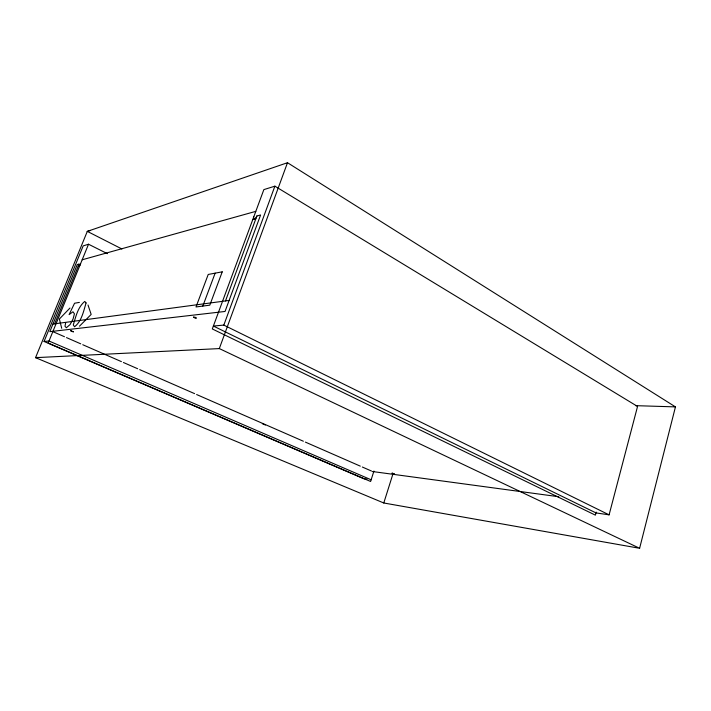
<?xml version="1.0" encoding="UTF-8"?>
<svg xmlns="http://www.w3.org/2000/svg" width="711" height="711" viewBox="0 0 711 711"><rect width="100%" height="100%" fill="white"/><g stroke="black" fill="none" stroke-linecap="round" stroke-linejoin="round"><path stroke-width="1.07" d="M65.661 322.767L64.994 326.278L66.354 327.762L70.087 324.545L73.091 318.946L74.433 313.8L72.957 311.782L69.109 314.609L74.557 303.242L79.392 302.388M639.616 548.288L675.45 406.888L287.493 162.712L87.311 231.377L35.55 357.66L383.78 502.988L639.616 548.288L219.352 348.586L35.55 357.66M609.096 514.844L223.823 325.096L213.371 326.047L595.978 512.907L609.096 514.844L637.545 406.452L274.89 186.166L263.861 189.606L212.305 328.944L595.383 515.155L596.191 512.107M383.78 502.988L393.059 473.562M373.933 471.055L370.6 481.48L48.188 343.049L88.528 244.229L107.379 253.676M219.308 348.594L287.493 162.712M223.823 325.096L274.89 186.166M225.494 300.931L256.867 215.993L260.599 214.98L225.049 311.462L49.832 331.655L77.259 264.59L79.063 264.101A2.169 0.604 -63.8 0 0 79.028 265.852A2.169 0.604 -63.8 0 0 80.583 263.692M202.822 306.068L215.14 273.157M54.667 323.816L79.063 264.101M366.929 479.17L363.774 478.707L44.064 341.467L83.187 245.89L88.528 244.229M69.971 308.041L59.377 319.017L61.724 328.322M79.499 326.18L91.168 314.422L88.013 305.01M87.257 231.502L90.288 230.462M82.174 259.791L255.818 211.354M78.263 266.056L79.783 265.647M252.769 219.566L255.844 218.748M52.943 324.047L229.111 300.451M44.064 341.467L49.015 341.013L371.142 479.792M35.603 357.517L38.358 357.384M635.625 405.661L675.45 406.888M372.368 471.509L558.793 496.74M262.332 423.694L265.381 425.027M53.281 331.815L64.461 336.712M66.496 337.601L80.725 343.831M82.76 344.719L121.394 361.615M123.43 362.503L137.658 368.733M139.694 369.622L194.592 393.636M196.618 394.534L303.366 441.229M305.401 442.118L360.299 466.14M362.326 467.029L371.48 471.029M87.311 231.377L121.919 248.983M256.867 215.993A3.102 1.226 -61.1 0 1 254.307 219.157A3.102 1.226 -61.1 0 1 253.791 216.828M86.067 302.957C83.551 311.222 81.685 321.292 74.557 326.776L73.277 324.954C75.801 316.75 77.881 307.054 84.769 301.428L86.067 302.957M392.108 473.179L394.187 473.855L392.108 473.179M222.232 271.833L209.807 305.161L196.005 306.956L208.225 274.455L222.232 271.833M193.641 317.088C196.52 319.914 198.165 317.266 193.641 317.088M70.718 330.757L73.295 331.833L70.718 330.757"/></g></svg>
